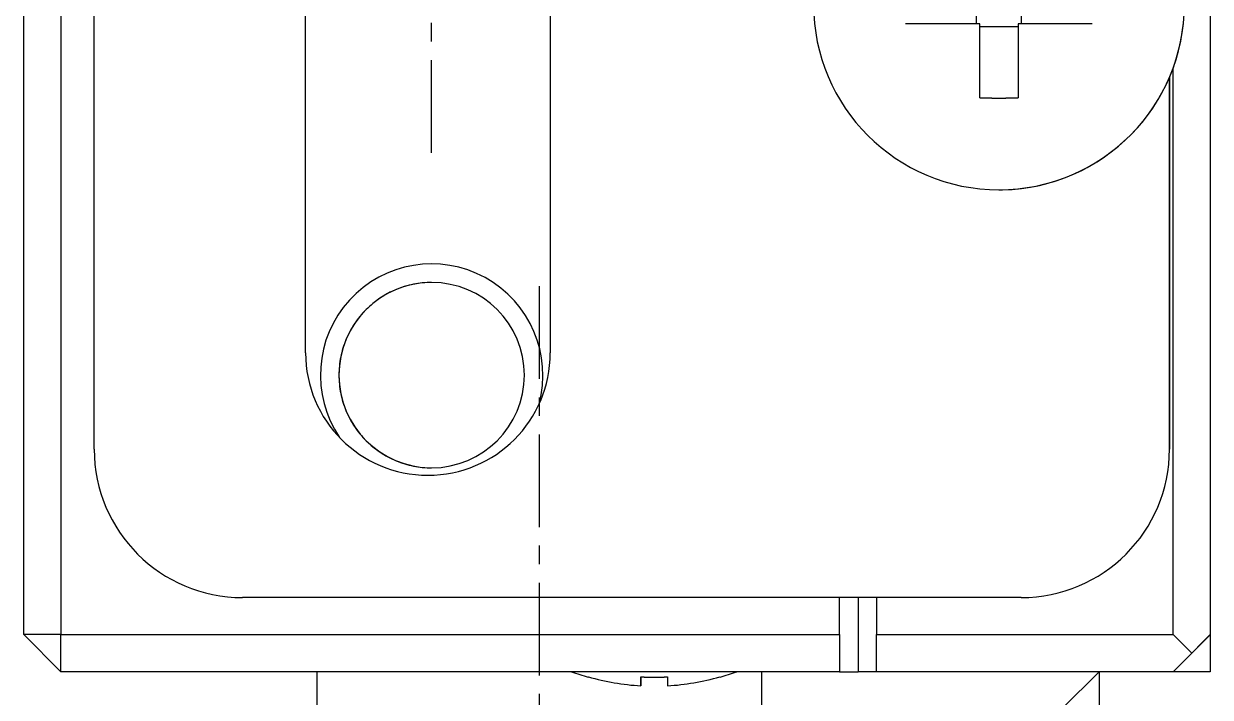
# Model space of a CAD drawing. Extents: x 93 to 296, y 41 to 278.
# Drawn here: x 202.16 to 218.16, y 122.5 to 131.59 of the extents above; entities that cross this region are included whole.
import ezdxf

# ---------------------------------------------------------------- set-up
doc = ezdxf.new("R2010")
doc.units = 0
doc.linetypes.add('CENTER', pattern=[2, 1.25, -0.25, 0.25, -0.25])
doc.layers.get('0').update_dxf_attribs({"linetype": 'CONTINUOUS'})
doc.layers.add('CENTER', color=1, linetype='CENTER')

msp = doc.modelspace()

# ---------------------------------------------------------------- linework, layer by layer
at = {"color": 7, "linetype": 'CONTINUOUS'}
for p, q in [((202.159, 123.349), (202.159, 162.349)), ((218.159, 161.849), (218.159, 122.849)), ((202.659, 136.804), (202.659, 123.349)), ((203.109, 125.849), (203.109, 134.776)), ((205.959, 127.149), (205.959, 132.147)), ((205.959, 127.149), (205.959, 132.147)), ((209.259, 132.112), (209.259, 127.149)), ((215.007, 131.589), (215.007, 132.109)), ((215.61, 132.109), (215.61, 131.589)), ((215.049, 131.589), (214.05, 131.589)), ((215.049, 131.548), (215.049, 131.589)), ((215.049, 130.59), (215.049, 131.589)), ((215.569, 131.548), (215.049, 131.548)), ((215.049, 130.59), (215.049, 131.548)), ((216.567, 131.589), (215.569, 131.589)), ((215.569, 131.589), (215.569, 130.59)), ((217.659, 123.349), (217.659, 130.996)), ((217.609, 125.849), (217.609, 130.869)), ((217.609, 130.869), (217.609, 125.849)), ((215.609, 123.849), (205.109, 123.849)), ((213.159, 123.349), (213.159, 123.849)), ((213.409, 123.849), (213.409, 122.849)), ((213.659, 123.849), (213.659, 123.349)), ((202.659, 122.849), (202.159, 123.349)), ((202.659, 123.349), (202.159, 123.349)), ((202.659, 123.349), (213.159, 123.349)), ((202.659, 122.849), (202.659, 123.349)), ((213.159, 123.349), (213.159, 122.849)), ((213.659, 123.349), (217.659, 123.349)), ((213.659, 122.849), (213.659, 123.349)), ((217.659, 123.349), (217.909, 123.099)), ((217.809, 122.999), (218.159, 123.349)), ((218.159, 123.348), (217.809, 122.999)), ((217.909, 123.099), (218.159, 123.349)), ((218.159, 123.348), (217.909, 123.099)), ((217.659, 122.849), (217.909, 123.099)), ((217.909, 123.099), (217.659, 122.849)), ((217.809, 122.999), (217.809, 122.999)), ((217.809, 122.999), (217.809, 122.999)), ((206.459, 122.849), (202.659, 122.849)), ((206.11, 122.849), (206.11, 116.849)), ((213.159, 122.849), (206.459, 122.849)), ((206.459, 122.849), (206.459, 122.849)), ((209.773, 122.779), (209.77, 122.775)), ((209.77, 122.775), (209.773, 122.779)), ((209.772, 122.779), (209.77, 122.775)), ((209.77, 122.775), (209.772, 122.779)), ((209.772, 122.779), (209.77, 122.775)), ((209.77, 122.775), (209.772, 122.779)), ((209.773, 122.779), (209.771, 122.775)), ((209.771, 122.775), (209.773, 122.779)), ((210.479, 122.659), (210.479, 122.779)), ((210.479, 122.659), (210.479, 122.779)), ((210.479, 122.659), (210.479, 122.779)), ((210.479, 122.659), (210.479, 122.779)), ((210.479, 122.659), (210.479, 122.779)), ((210.479, 122.779), (210.479, 122.659)), ((210.479, 122.659), (210.479, 122.779)), ((210.479, 122.779), (210.479, 122.659)), ((210.479, 122.659), (210.479, 122.779)), ((210.479, 122.779), (210.479, 122.659)), ((210.479, 122.659), (210.479, 122.779)), ((210.479, 122.779), (210.479, 122.659)), ((210.839, 122.779), (210.839, 122.659)), ((211.545, 122.779), (211.547, 122.775)), ((212.11, 116.849), (212.11, 122.849)), ((213.159, 122.849), (213.409, 122.849)), ((213.659, 122.849), (213.409, 122.849)), ((216.459, 122.849), (213.659, 122.849)), ((216.159, 122.349), (216.659, 122.849)), ((216.659, 122.849), (216.459, 122.849)), ((216.459, 122.849), (216.459, 122.849)), ((216.659, 122.849), (216.659, 88.849)), ((218.159, 122.849), (216.659, 122.849))]:
    msp.add_line(p, q, dxfattribs=at)
for points in [[(215.049, 130.59, 0), (215.053, 130.59, 0), (215.057, 130.59, 0), (215.061, 130.59, 0), (215.065, 130.59, 0), (215.069, 130.59, 0), (215.073, 130.59, 0), (215.077, 130.59, 0), (215.081, 130.59, 0), (215.085, 130.59, 0), (215.089, 130.589, 0), (215.093, 130.589, 0), (215.097, 130.589, 0), (215.101, 130.589, 0), (215.105, 130.589, 0), (215.109, 130.589, 0), (215.113, 130.589, 0), (215.118, 130.589, 0), (215.122, 130.589, 0), (215.126, 130.589, 0), (215.13, 130.589, 0), (215.134, 130.589, 0), (215.138, 130.588, 0), (215.142, 130.588, 0), (215.146, 130.588, 0), (215.15, 130.588, 0), (215.154, 130.588, 0), (215.158, 130.588, 0), (215.162, 130.588, 0), (215.166, 130.588, 0), (215.17, 130.588, 0), (215.174, 130.588, 0), (215.178, 130.588, 0), (215.183, 130.588, 0), (215.187, 130.588, 0), (215.191, 130.588, 0), (215.195, 130.588, 0), (215.199, 130.588, 0), (215.203, 130.588, 0), (215.207, 130.588, 0), (215.211, 130.588, 0), (215.215, 130.587, 0), (215.219, 130.587, 0), (215.223, 130.587, 0), (215.227, 130.587, 0), (215.231, 130.587, 0), (215.235, 130.587, 0), (215.239, 130.587, 0), (215.243, 130.587, 0), (215.248, 130.587, 0), (215.252, 130.587, 0), (215.256, 130.587, 0), (215.26, 130.587, 0), (215.264, 130.587, 0), (215.268, 130.587, 0), (215.272, 130.587, 0), (215.276, 130.587, 0), (215.28, 130.587, 0), (215.284, 130.587, 0), (215.288, 130.587, 0), (215.292, 130.587, 0), (215.296, 130.587, 0), (215.3, 130.587, 0), (215.304, 130.587, 0), (215.309, 130.587, 0), (215.313, 130.587, 0), (215.317, 130.587, 0), (215.321, 130.587, 0), (215.325, 130.587, 0), (215.329, 130.587, 0), (215.333, 130.587, 0), (215.337, 130.587, 0), (215.341, 130.587, 0), (215.345, 130.587, 0), (215.349, 130.587, 0), (215.353, 130.587, 0), (215.357, 130.587, 0), (215.361, 130.587, 0), (215.365, 130.587, 0), (215.369, 130.587, 0), (215.374, 130.587, 0), (215.378, 130.587, 0), (215.382, 130.587, 0), (215.386, 130.587, 0), (215.39, 130.587, 0), (215.394, 130.587, 0), (215.398, 130.587, 0), (215.402, 130.587, 0), (215.406, 130.588, 0), (215.41, 130.588, 0), (215.414, 130.588, 0), (215.418, 130.588, 0), (215.422, 130.588, 0), (215.426, 130.588, 0), (215.43, 130.588, 0), (215.435, 130.588, 0), (215.439, 130.588, 0), (215.443, 130.588, 0), (215.447, 130.588, 0), (215.451, 130.588, 0), (215.455, 130.588, 0), (215.459, 130.588, 0), (215.463, 130.588, 0), (215.467, 130.588, 0), (215.471, 130.588, 0), (215.475, 130.588, 0), (215.479, 130.588, 0), (215.483, 130.589, 0), (215.487, 130.589, 0), (215.491, 130.589, 0), (215.495, 130.589, 0), (215.499, 130.589, 0), (215.504, 130.589, 0), (215.508, 130.589, 0), (215.512, 130.589, 0), (215.516, 130.589, 0), (215.52, 130.589, 0), (215.524, 130.589, 0), (215.528, 130.589, 0), (215.532, 130.59, 0), (215.536, 130.59, 0), (215.54, 130.59, 0), (215.544, 130.59, 0), (215.548, 130.59, 0), (215.552, 130.59, 0), (215.556, 130.59, 0), (215.56, 130.59, 0), (215.564, 130.59, 0), (215.569, 130.59, 0)], [(207.659, 128.099, 0), (207.628, 128.099, 0), (207.597, 128.097, 0), (207.567, 128.096, 0), (207.536, 128.093, 0), (207.506, 128.09, 0), (207.475, 128.085, 0), (207.445, 128.081, 0), (207.415, 128.075, 0), (207.385, 128.069, 0), (207.355, 128.062, 0), (207.325, 128.054, 0), (207.296, 128.045, 0), (207.267, 128.036, 0), (207.238, 128.026, 0), (207.209, 128.015, 0), (207.18, 128.004, 0), (207.152, 127.992, 0), (207.124, 127.979, 0), (207.097, 127.966, 0), (207.069, 127.951, 0), (207.042, 127.937, 0), (207.016, 127.921, 0), (206.99, 127.905, 0), (206.964, 127.888, 0), (206.939, 127.871, 0), (206.914, 127.853, 0), (206.89, 127.834, 0), (206.866, 127.815, 0), (206.842, 127.795, 0), (206.819, 127.775, 0), (206.797, 127.754, 0), (206.775, 127.733, 0), (206.753, 127.711, 0), (206.732, 127.688, 0), (206.712, 127.665, 0), (206.692, 127.642, 0), (206.673, 127.618, 0), (206.655, 127.594, 0), (206.637, 127.569, 0), (206.619, 127.543, 0), (206.603, 127.518, 0), (206.586, 127.492, 0), (206.571, 127.465, 0), (206.556, 127.438, 0), (206.542, 127.411, 0), (206.529, 127.383, 0), (206.516, 127.356, 0), (206.504, 127.327, 0), (206.492, 127.299, 0), (206.482, 127.27, 0), (206.472, 127.241, 0), (206.462, 127.212, 0), (206.454, 127.182, 0), (206.446, 127.153, 0), (206.439, 127.123, 0), (206.433, 127.093, 0), (206.427, 127.063, 0), (206.422, 127.032, 0), (206.418, 127.002, 0), (206.415, 126.972, 0), (206.412, 126.941, 0), (206.41, 126.91, 0), (206.409, 126.88, 0), (206.409, 126.849, 0), (206.409, 126.818, 0), (206.41, 126.788, 0), (206.412, 126.757, 0), (206.415, 126.726, 0), (206.418, 126.696, 0), (206.422, 126.666, 0), (206.427, 126.635, 0), (206.433, 126.605, 0), (206.439, 126.575, 0), (206.446, 126.545, 0), (206.454, 126.516, 0), (206.462, 126.486, 0), (206.472, 126.457, 0), (206.482, 126.428, 0), (206.492, 126.399, 0), (206.504, 126.371, 0), (206.516, 126.342, 0), (206.529, 126.315, 0), (206.542, 126.287, 0), (206.556, 126.26, 0), (206.571, 126.233, 0), (206.586, 126.206, 0), (206.603, 126.18, 0), (206.619, 126.155, 0), (206.637, 126.129, 0), (206.655, 126.104, 0), (206.673, 126.08, 0), (206.692, 126.056, 0), (206.712, 126.033, 0), (206.732, 126.01, 0), (206.753, 125.987, 0), (206.775, 125.965, 0), (206.797, 125.944, 0), (206.819, 125.923, 0), (206.842, 125.902, 0), (206.866, 125.883, 0), (206.89, 125.864, 0), (206.914, 125.845, 0), (206.939, 125.827, 0), (206.964, 125.81, 0), (206.99, 125.793, 0), (207.016, 125.777, 0), (207.042, 125.761, 0), (207.069, 125.747, 0), (207.097, 125.732, 0), (207.124, 125.719, 0), (207.152, 125.706, 0), (207.18, 125.694, 0), (207.209, 125.683, 0), (207.238, 125.672, 0), (207.267, 125.662, 0), (207.296, 125.653, 0), (207.325, 125.644, 0), (207.355, 125.636, 0), (207.385, 125.629, 0), (207.415, 125.623, 0), (207.445, 125.617, 0), (207.475, 125.613, 0), (207.506, 125.608, 0), (207.536, 125.605, 0), (207.567, 125.602, 0), (207.597, 125.6, 0), (207.628, 125.599, 0), (207.659, 125.599, 0)], [(207.659, 128.099, 0), (207.628, 128.099, 0), (207.597, 128.097, 0), (207.567, 128.096, 0), (207.536, 128.093, 0), (207.506, 128.09, 0), (207.475, 128.085, 0), (207.445, 128.081, 0), (207.415, 128.075, 0), (207.385, 128.069, 0), (207.355, 128.062, 0), (207.325, 128.054, 0), (207.296, 128.045, 0), (207.267, 128.036, 0), (207.238, 128.026, 0), (207.209, 128.015, 0), (207.18, 128.004, 0), (207.152, 127.992, 0), (207.124, 127.979, 0), (207.097, 127.966, 0), (207.069, 127.951, 0), (207.043, 127.937, 0), (207.016, 127.921, 0), (206.99, 127.905, 0), (206.964, 127.888, 0), (206.939, 127.871, 0), (206.914, 127.853, 0), (206.89, 127.834, 0), (206.866, 127.815, 0), (206.842, 127.795, 0), (206.819, 127.775, 0), (206.797, 127.754, 0), (206.775, 127.733, 0), (206.753, 127.711, 0), (206.732, 127.688, 0), (206.712, 127.665, 0), (206.692, 127.642, 0), (206.673, 127.618, 0), (206.655, 127.594, 0), (206.637, 127.569, 0), (206.619, 127.543, 0), (206.603, 127.518, 0), (206.586, 127.492, 0), (206.571, 127.465, 0), (206.556, 127.438, 0), (206.542, 127.411, 0), (206.529, 127.383, 0), (206.516, 127.356, 0), (206.504, 127.327, 0), (206.492, 127.299, 0), (206.482, 127.27, 0), (206.472, 127.241, 0), (206.462, 127.212, 0), (206.454, 127.182, 0), (206.446, 127.153, 0), (206.439, 127.123, 0), (206.433, 127.093, 0), (206.427, 127.063, 0), (206.422, 127.032, 0), (206.418, 127.002, 0), (206.415, 126.972, 0), (206.412, 126.941, 0), (206.41, 126.91, 0), (206.409, 126.88, 0), (206.409, 126.849, 0), (206.409, 126.818, 0), (206.41, 126.788, 0), (206.412, 126.757, 0), (206.415, 126.726, 0), (206.418, 126.696, 0), (206.422, 126.666, 0), (206.427, 126.635, 0), (206.433, 126.605, 0), (206.439, 126.575, 0), (206.446, 126.545, 0), (206.454, 126.516, 0), (206.462, 126.486, 0), (206.472, 126.457, 0), (206.482, 126.428, 0), (206.492, 126.399, 0), (206.504, 126.371, 0), (206.516, 126.342, 0), (206.529, 126.315, 0), (206.542, 126.287, 0), (206.556, 126.26, 0), (206.571, 126.233, 0), (206.586, 126.206, 0), (206.603, 126.18, 0), (206.619, 126.155, 0), (206.637, 126.129, 0), (206.655, 126.104, 0), (206.673, 126.08, 0), (206.692, 126.056, 0), (206.712, 126.033, 0), (206.732, 126.01, 0), (206.753, 125.987, 0), (206.775, 125.965, 0), (206.797, 125.944, 0), (206.819, 125.923, 0), (206.842, 125.902, 0), (206.866, 125.883, 0), (206.89, 125.864, 0), (206.914, 125.845, 0), (206.939, 125.827, 0), (206.964, 125.81, 0), (206.99, 125.793, 0), (207.016, 125.777, 0), (207.043, 125.761, 0), (207.069, 125.747, 0), (207.097, 125.732, 0), (207.124, 125.719, 0), (207.152, 125.706, 0), (207.18, 125.694, 0), (207.209, 125.683, 0), (207.238, 125.672, 0), (207.267, 125.662, 0), (207.296, 125.653, 0), (207.325, 125.644, 0), (207.355, 125.636, 0), (207.385, 125.629, 0), (207.415, 125.623, 0), (207.445, 125.617, 0), (207.475, 125.613, 0), (207.506, 125.608, 0), (207.536, 125.605, 0), (207.567, 125.602, 0), (207.597, 125.6, 0), (207.628, 125.599, 0), (207.659, 125.599, 0)], [(210.479, 122.779, 0), (210.481, 122.779, 0), (210.484, 122.779, 0), (210.487, 122.779, 0), (210.49, 122.779, 0), (210.493, 122.779, 0), (210.495, 122.779, 0), (210.498, 122.779, 0), (210.501, 122.778, 0), (210.504, 122.778, 0), (210.507, 122.778, 0), (210.51, 122.778, 0), (210.512, 122.778, 0), (210.515, 122.778, 0), (210.518, 122.778, 0), (210.521, 122.778, 0), (210.524, 122.777, 0), (210.526, 122.777, 0), (210.529, 122.777, 0), (210.532, 122.777, 0), (210.535, 122.777, 0), (210.538, 122.777, 0), (210.54, 122.777, 0), (210.543, 122.777, 0), (210.546, 122.777, 0), (210.549, 122.777, 0), (210.552, 122.776, 0), (210.555, 122.776, 0), (210.557, 122.776, 0), (210.56, 122.776, 0), (210.563, 122.776, 0), (210.566, 122.776, 0), (210.569, 122.776, 0), (210.571, 122.776, 0), (210.574, 122.776, 0), (210.577, 122.776, 0), (210.58, 122.776, 0), (210.583, 122.776, 0), (210.585, 122.776, 0), (210.588, 122.776, 0), (210.591, 122.775, 0), (210.594, 122.775, 0), (210.597, 122.775, 0), (210.6, 122.775, 0), (210.602, 122.775, 0), (210.605, 122.775, 0), (210.608, 122.775, 0), (210.611, 122.775, 0), (210.614, 122.775, 0), (210.616, 122.775, 0), (210.619, 122.775, 0), (210.622, 122.775, 0), (210.625, 122.775, 0), (210.628, 122.775, 0), (210.63, 122.775, 0), (210.633, 122.775, 0), (210.636, 122.775, 0), (210.639, 122.775, 0), (210.642, 122.775, 0), (210.645, 122.775, 0), (210.647, 122.775, 0), (210.65, 122.775, 0), (210.653, 122.775, 0), (210.656, 122.775, 0), (210.659, 122.775, 0), (210.661, 122.775, 0), (210.664, 122.775, 0), (210.667, 122.775, 0), (210.67, 122.775, 0), (210.673, 122.775, 0), (210.675, 122.775, 0), (210.678, 122.775, 0), (210.681, 122.775, 0), (210.684, 122.775, 0), (210.687, 122.775, 0), (210.69, 122.775, 0), (210.692, 122.775, 0), (210.695, 122.775, 0), (210.698, 122.775, 0), (210.701, 122.775, 0), (210.704, 122.775, 0), (210.706, 122.775, 0), (210.709, 122.775, 0), (210.712, 122.775, 0), (210.715, 122.775, 0), (210.718, 122.775, 0), (210.721, 122.775, 0), (210.723, 122.775, 0), (210.726, 122.775, 0), (210.729, 122.776, 0), (210.732, 122.776, 0), (210.735, 122.776, 0), (210.737, 122.776, 0), (210.74, 122.776, 0), (210.743, 122.776, 0), (210.746, 122.776, 0), (210.749, 122.776, 0), (210.751, 122.776, 0), (210.754, 122.776, 0), (210.757, 122.776, 0), (210.76, 122.776, 0), (210.763, 122.776, 0), (210.766, 122.776, 0), (210.768, 122.777, 0), (210.771, 122.777, 0), (210.774, 122.777, 0), (210.777, 122.777, 0), (210.78, 122.777, 0), (210.782, 122.777, 0), (210.785, 122.777, 0), (210.788, 122.777, 0), (210.791, 122.777, 0), (210.794, 122.777, 0), (210.796, 122.778, 0), (210.799, 122.778, 0), (210.802, 122.778, 0), (210.805, 122.778, 0), (210.808, 122.778, 0), (210.811, 122.778, 0), (210.813, 122.778, 0), (210.816, 122.778, 0), (210.819, 122.779, 0), (210.822, 122.779, 0), (210.825, 122.779, 0), (210.827, 122.779, 0), (210.83, 122.779, 0), (210.833, 122.779, 0), (210.836, 122.779, 0), (210.839, 122.779, 0)]]:
    msp.add_polyline3d(points, dxfattribs=at)
for centre, radius, start, end in [((215.309, 131.849), 2.5, 90, 270), ((215.309, 131.849), 2.5, 270, 0), ((215.309, 131.849), 2.5, 271.1474, 0), ((215.309, 131.849), 2.5, 270, 271.1474), ((207.659, 126.849), 1.25, 90, 270), ((207.659, 126.849), 1.25, 270, 90), ((207.609, 127.149), 1.65, 180, 270), ((207.609, 127.149), 1.65, 180, 270), ((207.609, 127.149), 1.65, 270, 0), ((205.109, 125.849), 2, 180, 270), ((215.609, 125.849), 2, 270, 0), ((215.609, 125.849), 2, 270, 0), ((210.659, 125.849), 3.2, 249.6359, 253.8775), ((210.659, 125.849), 3.195, 253.8933, 266.7703), ((210.659, 125.849), 3.195, 273.2297, 286.1067), ((210.659, 125.849), 3.2, 286.1225, 290.3641)]:
    msp.add_arc(centre, radius, start, end, dxfattribs=at)
at = {"color": 3, "linetype": 'CONTINUOUS'}
msp.add_arc((207.659, 126.849), 1.5, 344.8511, 214.0757, dxfattribs=at)
at = {"layer": 'CENTER', "color": 1, "linetype": 'CENTER'}
for p, q in [((207.658, 129.849), (207.658, 143.849)), ((209.11, 128.049), (209.11, 101.649))]:
    msp.add_line(p, q, dxfattribs=at)

doc.saveas('drawing.dxf')
